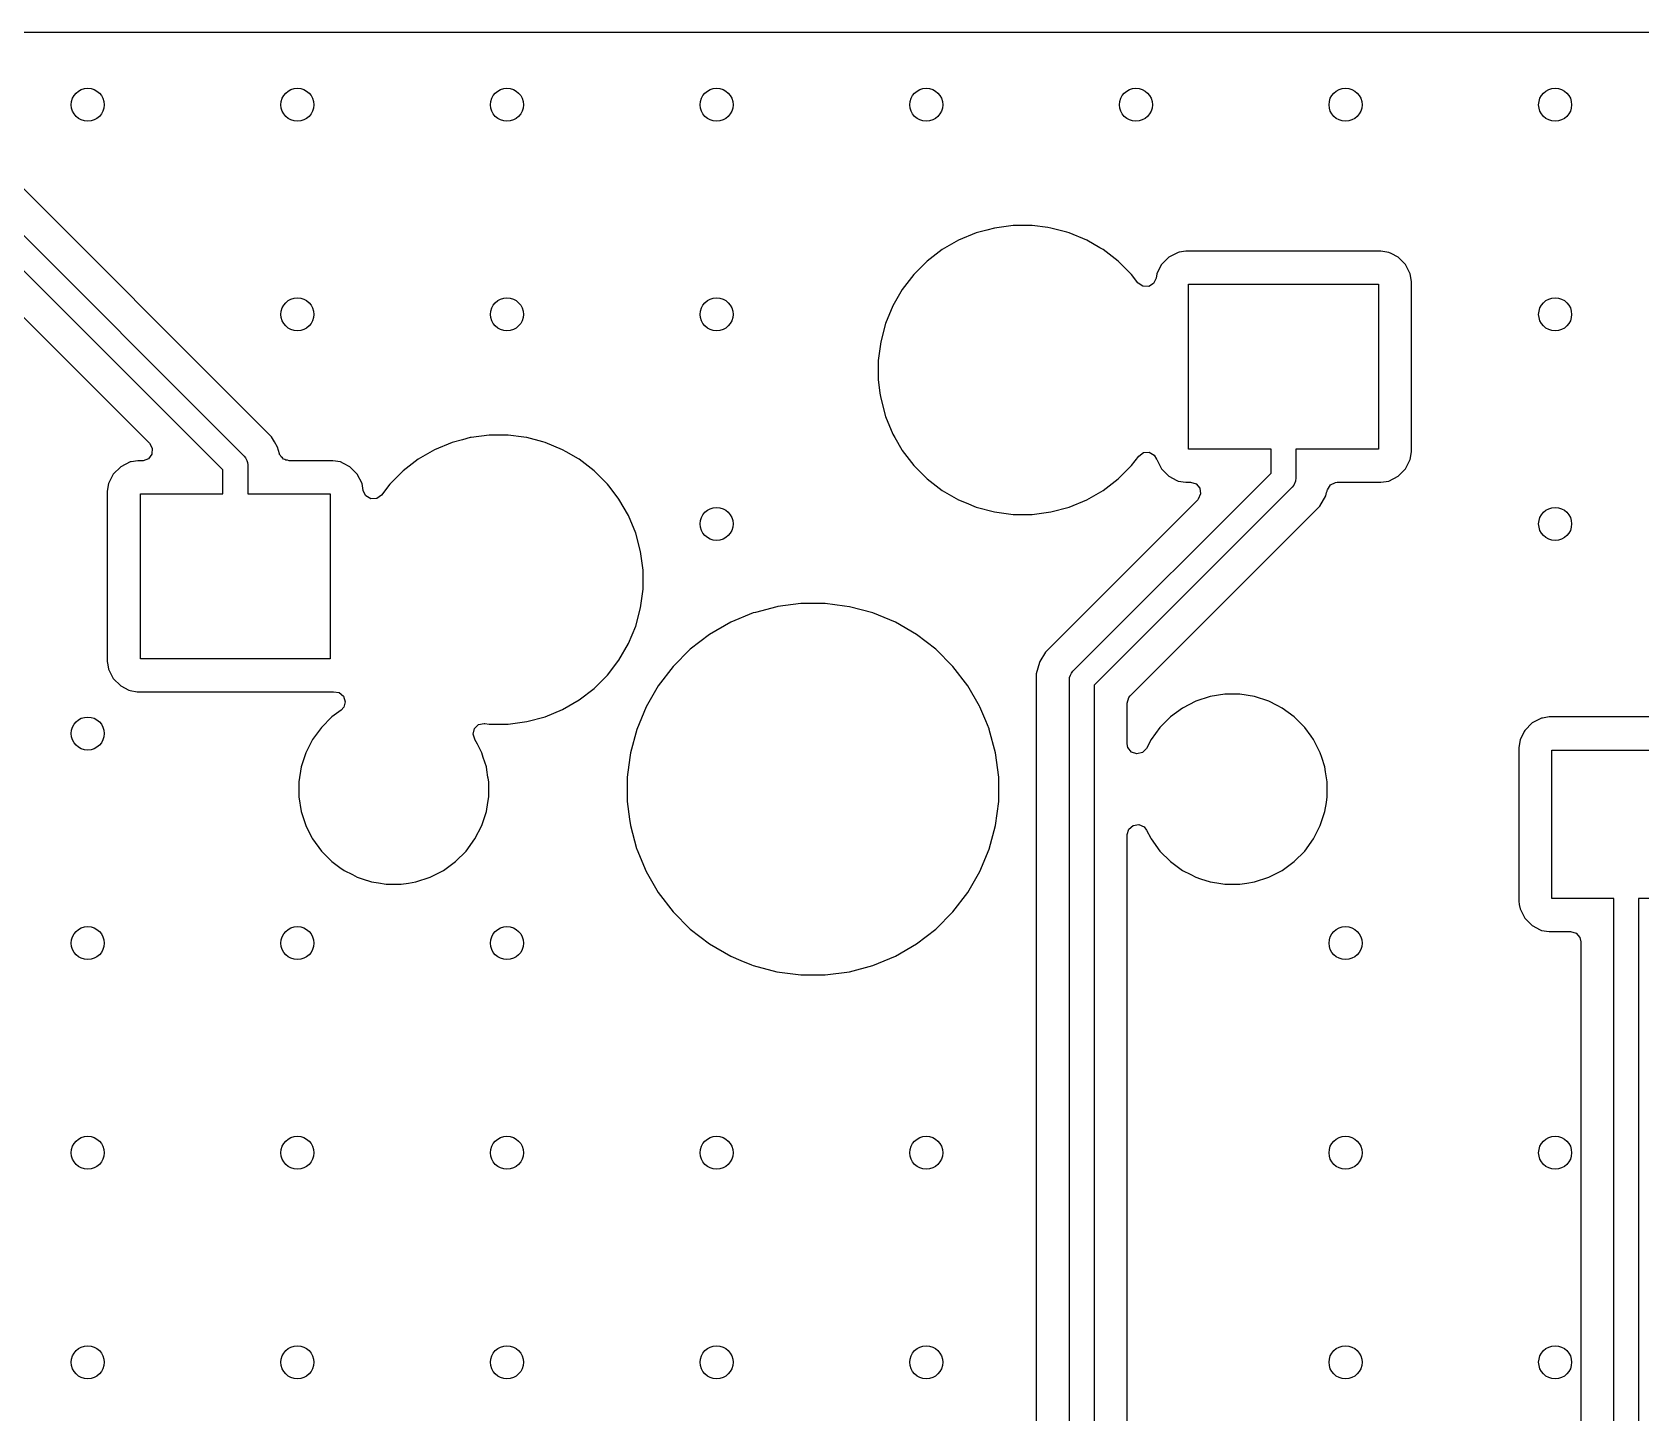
# Model space of a CAD drawing. Extents: x 2.6 to 14.2, y -9.4 to -3.8.
# Drawn here: x 3.357 to 4.124, y -4.455 to -3.796 of the extents above; entities that cross this region are included whole.
import ezdxf

# ---------------------------------------------------------------- set-up
doc = ezdxf.new("R2010")
doc.units = 0
doc.header["$MEASUREMENT"] = 0
doc.layers.add('BLACK', color=7, linetype='CONTINUOUS')

msp = doc.modelspace()

# ---------------------------------------------------------------- linework, layer by layer
at = {"layer": 'BLACK', "linetype": 'CONTINUOUS'}
for p, q in [((2.71917, -3.79592), (5.17827, -3.79592)), ((3.47097, -3.989), (3.33797, -3.85601)), ((3.32884, -3.86917), (3.4578, -3.99814)), ((3.44772, -4.00476), (3.32222, -3.87926)), ((3.81205, -3.89035), (3.80702, -3.8917)), ((3.81574, -3.88936), (3.81205, -3.89035)), ((3.81696, -3.8892), (3.81574, -3.88936)), ((3.8247, -3.88819), (3.81696, -3.8892)), ((3.83373, -3.88819), (3.8247, -3.88819)), ((3.8247, -3.88819), (3.8247, -3.88819)), ((3.84119, -3.88917), (3.83373, -3.88819)), ((3.83373, -3.88819), (3.83373, -3.88819)), ((3.84269, -3.88936), (3.84119, -3.88917)), ((3.85029, -3.8914), (3.84269, -3.88936)), ((3.31712, -3.89645), (3.41272, -3.99206)), ((3.79867, -3.89516), (3.79085, -3.89968)), ((3.80702, -3.8917), (3.79867, -3.89516)), ((3.79867, -3.89516), (3.79867, -3.89516)), ((3.85142, -3.8917), (3.85029, -3.8914)), ((3.85976, -3.89516), (3.85142, -3.8917)), ((3.86609, -3.89881), (3.85976, -3.89516)), ((3.85976, -3.89516), (3.85976, -3.89516)), ((3.78368, -3.90518), (3.77729, -3.91156)), ((3.79085, -3.89968), (3.78368, -3.90518)), ((3.86759, -3.89968), (3.86609, -3.89881)), ((3.87475, -3.90518), (3.86759, -3.89968)), ((3.88114, -3.91156), (3.87475, -3.90518)), ((3.87475, -3.90518), (3.87475, -3.90518)), ((3.89897, -3.90324), (3.89544, -3.90677)), ((3.90342, -3.90097), (3.89897, -3.90324)), ((3.89897, -3.90324), (3.89897, -3.90324)), ((3.89897, -3.90324), (3.89897, -3.90324)), ((3.90392, -3.90089), (3.90342, -3.90097)), ((3.90711, -3.90039), (3.90392, -3.90089)), ((4.00014, -3.90039), (3.90711, -3.90039)), ((4.00383, -3.90097), (4.00014, -3.90039)), ((4.00498, -3.90156), (4.00383, -3.90097)), ((4.00829, -3.90324), (4.00498, -3.90156)), ((4.01182, -3.90677), (4.00829, -3.90324)), ((4.00829, -3.90324), (4.00829, -3.90324)), ((4.00829, -3.90324), (4.00829, -3.90324)), ((3.77729, -3.91156), (3.77179, -3.91873)), ((3.88415, -3.91548), (3.88114, -3.91156)), ((3.88114, -3.91156), (3.88114, -3.91156)), ((3.89284, -3.91327), (3.89166, -3.91576)), ((3.89317, -3.91122), (3.89284, -3.91327)), ((3.89486, -3.90791), (3.89317, -3.91122)), ((3.89317, -3.91122), (3.89317, -3.91122)), ((3.89544, -3.90677), (3.89486, -3.90791)), ((3.89544, -3.90677), (3.89544, -3.90677)), ((3.89544, -3.90677), (3.89544, -3.90677)), ((4.01408, -3.91122), (4.01182, -3.90677)), ((4.01182, -3.90677), (4.01182, -3.90677)), ((4.01182, -3.90677), (4.01182, -3.90677)), ((4.01467, -3.91492), (4.01408, -3.91122)), ((3.77179, -3.91873), (3.76727, -3.92656)), ((3.88429, -3.91565), (3.88415, -3.91548)), ((3.88658, -3.91717), (3.88429, -3.91565)), ((3.88933, -3.91721), (3.88658, -3.91717)), ((3.89166, -3.91576), (3.88933, -3.91721)), ((3.90835, -3.9949), (3.90835, -3.91616)), ((3.90835, -3.91616), (3.9989, -3.91616)), ((3.9989, -3.91616), (3.9989, -3.9949)), ((4.01467, -3.95667), (4.01467, -3.91492)), ((4.01467, -3.91492), (4.01467, -3.91492)), ((3.76727, -3.92656), (3.76382, -3.9349)), ((3.76727, -3.92656), (3.76727, -3.92656)), ((3.76382, -3.9349), (3.76148, -3.94363)), ((3.76148, -3.94363), (3.7603, -3.95258)), ((3.76148, -3.94363), (3.76148, -3.94363)), ((3.7603, -3.95258), (3.7603, -3.96162)), ((4.01467, -3.95681), (4.01467, -3.95667)), ((4.01467, -3.99614), (4.01467, -3.95681)), ((3.7603, -3.96162), (3.76116, -3.96818)), ((3.76116, -3.96818), (3.76148, -3.97058)), ((3.76148, -3.97058), (3.76148, -3.97058)), ((3.76148, -3.97058), (3.76382, -3.9793)), ((3.76382, -3.9793), (3.76727, -3.98765)), ((3.47235, -3.9914), (3.47097, -3.989)), ((3.56574, -3.98936), (3.56205, -3.99035)), ((3.56617, -3.98931), (3.56574, -3.98936)), ((3.5747, -3.98819), (3.56617, -3.98931)), ((3.58373, -3.98819), (3.5747, -3.98819)), ((3.5747, -3.98819), (3.5747, -3.98819)), ((3.59119, -3.98917), (3.58373, -3.98819)), ((3.58373, -3.98819), (3.58373, -3.98819)), ((3.59269, -3.98936), (3.59119, -3.98917)), ((3.60029, -3.9914), (3.59269, -3.98936)), ((3.76727, -3.98765), (3.76727, -3.98765)), ((3.76727, -3.98765), (3.76826, -3.98936)), ((3.76826, -3.98936), (3.77162, -3.99517)), ((3.41384, -3.99721), (3.41219, -3.99942)), ((3.41272, -3.99206), (3.41404, -3.99447)), ((3.41404, -3.99447), (3.41384, -3.99721)), ((3.47382, -3.99395), (3.47235, -3.9914)), ((3.47466, -3.99708), (3.47382, -3.99395)), ((3.47479, -3.99738), (3.47466, -3.99708)), ((3.47485, -3.99754), (3.47479, -3.99738)), ((3.47513, -3.99785), (3.47485, -3.99754)), ((3.47549, -3.99857), (3.47513, -3.99785)), ((3.54867, -3.99516), (3.54085, -3.99968)), ((3.55702, -3.9917), (3.54867, -3.99516)), ((3.54867, -3.99516), (3.54867, -3.99516)), ((3.56205, -3.99035), (3.55702, -3.9917)), ((3.60142, -3.9917), (3.60029, -3.9914)), ((3.60976, -3.99516), (3.60142, -3.9917)), ((3.61146, -3.99614), (3.60976, -3.99516)), ((3.60976, -3.99516), (3.60976, -3.99516)), ((3.61731, -3.99952), (3.61146, -3.99614)), ((3.77162, -3.99517), (3.77179, -3.99547)), ((3.77179, -3.99547), (3.77729, -4.00264)), ((3.88458, -3.99816), (3.8868, -3.99653)), ((3.8868, -3.99653), (3.88955, -3.99637)), ((3.88955, -3.99637), (3.89195, -3.99772)), ((3.89195, -3.99772), (3.8931, -3.99962)), ((3.94772, -3.9949), (3.90835, -3.9949)), ((3.94772, -4.0063), (3.94772, -3.9949)), ((3.9989, -3.9949), (3.95953, -3.9949)), ((3.95953, -3.9949), (3.95953, -4.00874)), ((4.01408, -3.99983), (4.01467, -3.99614)), ((3.39897, -4.00324), (3.39544, -4.00677)), ((3.40342, -4.00097), (3.39897, -4.00324)), ((3.39897, -4.00324), (3.39897, -4.00324)), ((3.39897, -4.00324), (3.39897, -4.00324)), ((3.404, -4.00088), (3.40342, -4.00097)), ((3.40711, -4.00039), (3.404, -4.00088)), ((3.40927, -4.00039), (3.40711, -4.00039)), ((3.40962, -4.00038), (3.40927, -4.00039)), ((3.41219, -3.99942), (3.40962, -4.00038)), ((3.44772, -4.01616), (3.44772, -4.00476)), ((3.4578, -3.99814), (3.45854, -3.99903)), ((3.45854, -3.99903), (3.45905, -4.00028)), ((3.45905, -4.00028), (3.45942, -4.00116)), ((3.45942, -4.00116), (3.45953, -4.00231)), ((3.45953, -4.00231), (3.45953, -4.01616)), ((3.47614, -3.99902), (3.47549, -3.99857)), ((3.47666, -3.99961), (3.47614, -3.99902)), ((3.47725, -3.99979), (3.47666, -3.99961)), ((3.47775, -4.00014), (3.47725, -3.99979)), ((3.47854, -4.00017), (3.47775, -4.00014)), ((3.47929, -4.00039), (3.47854, -4.00017)), ((3.50014, -4.00039), (3.47929, -4.00039)), ((3.50383, -4.00097), (3.50014, -4.00039)), ((3.50014, -4.00039), (3.50014, -4.00039)), ((3.50526, -4.0017), (3.50383, -4.00097)), ((3.50829, -4.00324), (3.50526, -4.0017)), ((3.51182, -4.00677), (3.50829, -4.00324)), ((3.50829, -4.00324), (3.50829, -4.00324)), ((3.50829, -4.00324), (3.50829, -4.00324)), ((3.53368, -4.00518), (3.52729, -4.01156)), ((3.54085, -3.99968), (3.53368, -4.00518)), ((3.61759, -3.99968), (3.61731, -3.99952)), ((3.62475, -4.00518), (3.61759, -3.99968)), ((3.63114, -4.01156), (3.62475, -4.00518)), ((3.62475, -4.00518), (3.62475, -4.00518)), ((3.77729, -4.00264), (3.77729, -4.00264)), ((3.77729, -4.00264), (3.78368, -4.00903)), ((3.87475, -4.00903), (3.88114, -4.00264)), ((3.88114, -4.00264), (3.88458, -3.99816)), ((3.88114, -4.00264), (3.88114, -4.00264)), ((3.8931, -3.99962), (3.89317, -3.99983)), ((3.89317, -3.99983), (3.89317, -3.99983)), ((3.89317, -3.99983), (3.89317, -3.99983)), ((3.89317, -3.99983), (3.89544, -4.00428)), ((3.89544, -4.00428), (3.89544, -4.00428)), ((3.89544, -4.00428), (3.89544, -4.00428)), ((3.89544, -4.00428), (3.89897, -4.00781)), ((4.00829, -4.00781), (4.01182, -4.00428)), ((4.01182, -4.00428), (4.01408, -3.99983)), ((4.01408, -3.99983), (4.01408, -3.99983)), ((4.01408, -3.99983), (4.01408, -3.99983)), ((3.39317, -4.01122), (3.39258, -4.01492)), ((3.39506, -4.00751), (3.39317, -4.01122)), ((3.39544, -4.00677), (3.39506, -4.00751)), ((3.39544, -4.00677), (3.39544, -4.00677)), ((3.39544, -4.00677), (3.39544, -4.00677)), ((3.51408, -4.01122), (3.51182, -4.00677)), ((3.51182, -4.00677), (3.51182, -4.00677)), ((3.51182, -4.00677), (3.51182, -4.00677)), ((3.51461, -4.01455), (3.51408, -4.01122)), ((3.52729, -4.01156), (3.52331, -4.01676)), ((3.52729, -4.01156), (3.52729, -4.01156)), ((3.63241, -4.01322), (3.63114, -4.01156)), ((3.63114, -4.01156), (3.63114, -4.01156)), ((3.63114, -4.01156), (3.63114, -4.01156)), ((3.63664, -4.01873), (3.63241, -4.01322)), ((3.78368, -4.00903), (3.78368, -4.00903)), ((3.78368, -4.00903), (3.79085, -4.01453)), ((3.85322, -4.1008), (3.94772, -4.0063)), ((3.9578, -4.01292), (3.8633, -4.10742)), ((3.86759, -4.01453), (3.87475, -4.00903)), ((3.87475, -4.00903), (3.87475, -4.00903)), ((3.87475, -4.00903), (3.87475, -4.00903)), ((3.89897, -4.00781), (3.89897, -4.00781)), ((3.89897, -4.00781), (3.89897, -4.00781)), ((3.89897, -4.00781), (3.90282, -4.00978)), ((3.90282, -4.00978), (3.90342, -4.01008)), ((3.90342, -4.01008), (3.90711, -4.01067)), ((3.90711, -4.01067), (3.90711, -4.01067)), ((3.90711, -4.01067), (3.90927, -4.01067)), ((3.90927, -4.01067), (3.91191, -4.01144)), ((3.91191, -4.01144), (3.91371, -4.01352)), ((3.95854, -4.01203), (3.9578, -4.01292)), ((3.95934, -4.01008), (3.95854, -4.01203)), ((3.95942, -4.0099), (3.95934, -4.01008)), ((3.95953, -4.00874), (3.95942, -4.0099)), ((3.97458, -4.01428), (3.97601, -4.01193)), ((3.97601, -4.01193), (3.97849, -4.01073)), ((3.97849, -4.01073), (3.97929, -4.01067)), ((3.97929, -4.01067), (4.00014, -4.01067)), ((4.00014, -4.01067), (4.00383, -4.01008)), ((4.00014, -4.01067), (4.00014, -4.01067)), ((4.00383, -4.01008), (4.00829, -4.00781)), ((3.39258, -4.01492), (3.39258, -4.09614)), ((3.40835, -4.0949), (3.40835, -4.01616)), ((3.40835, -4.01616), (3.44772, -4.01616)), ((3.45953, -4.01616), (3.4989, -4.01616)), ((3.4989, -4.01616), (3.4989, -4.0949)), ((3.51465, -4.01477), (3.51461, -4.01455)), ((3.51594, -4.0172), (3.51465, -4.01477)), ((3.51834, -4.01854), (3.51594, -4.0172)), ((3.52108, -4.01838), (3.51834, -4.01854)), ((3.52331, -4.01676), (3.52108, -4.01838)), ((3.64116, -4.02656), (3.63664, -4.01873)), ((3.63664, -4.01873), (3.63664, -4.01873)), ((3.63664, -4.01873), (3.63664, -4.01873)), ((3.79085, -4.01453), (3.79085, -4.01453)), ((3.79085, -4.01453), (3.79085, -4.01453)), ((3.79085, -4.01453), (3.79867, -4.01905)), ((3.79867, -4.01905), (3.79867, -4.01905)), ((3.79867, -4.01905), (3.79867, -4.01905)), ((3.79867, -4.01905), (3.80227, -4.02054)), ((3.80227, -4.02054), (3.80702, -4.0225)), ((3.91272, -4.019), (3.84005, -4.09167)), ((3.85142, -4.0225), (3.85976, -4.01905)), ((3.85976, -4.01905), (3.86759, -4.01453)), ((3.91296, -4.01874), (3.91272, -4.019)), ((3.9141, -4.01624), (3.91296, -4.01874)), ((3.91371, -4.01352), (3.9141, -4.01624)), ((3.97097, -4.02205), (3.97382, -4.01711)), ((3.97382, -4.01711), (3.97422, -4.01562)), ((3.97422, -4.01562), (3.97441, -4.01492)), ((3.97441, -4.01492), (3.97451, -4.01453)), ((3.97451, -4.01453), (3.97458, -4.01428)), ((3.64462, -4.0349), (3.64116, -4.02656)), ((3.80702, -4.0225), (3.81574, -4.02484)), ((3.81574, -4.02484), (3.8247, -4.02602)), ((3.8247, -4.02602), (3.8247, -4.02602)), ((3.8247, -4.02602), (3.83373, -4.02602)), ((3.83373, -4.02602), (3.84269, -4.02484)), ((3.83373, -4.02602), (3.83373, -4.02602)), ((3.84269, -4.02484), (3.85142, -4.0225)), ((3.95842, -4.0346), (3.97097, -4.02205)), ((3.64695, -4.04363), (3.64462, -4.0349)), ((3.94774, -4.04528), (3.95842, -4.0346)), ((3.64813, -4.05259), (3.64695, -4.04363)), ((3.8805, -4.11252), (3.94774, -4.04528)), ((3.64813, -4.06162), (3.64813, -4.05259)), ((3.64695, -4.07058), (3.64813, -4.06162)), ((3.64462, -4.0793), (3.64695, -4.07058)), ((3.70067, -4.07302), (3.68994, -4.07747)), ((3.70068, -4.07302), (3.70067, -4.07302)), ((3.70181, -4.07272), (3.70068, -4.07302)), ((3.71189, -4.07002), (3.70181, -4.07272)), ((3.71245, -4.06994), (3.71189, -4.07002)), ((3.72341, -4.0685), (3.71245, -4.06994)), ((3.73502, -4.0685), (3.72341, -4.0685)), ((3.72341, -4.0685), (3.72341, -4.0685)), ((3.74424, -4.06971), (3.73502, -4.0685)), ((3.73502, -4.0685), (3.73502, -4.0685)), ((3.74654, -4.07002), (3.74424, -4.06971)), ((3.75776, -4.07302), (3.74654, -4.07002)), ((3.76849, -4.07747), (3.75776, -4.07302)), ((3.75776, -4.07302), (3.75776, -4.07302)), ((3.75776, -4.07302), (3.75776, -4.07302)), ((3.64116, -4.08765), (3.64462, -4.0793)), ((3.68994, -4.07747), (3.67989, -4.08327)), ((3.68994, -4.07747), (3.68994, -4.07747)), ((3.77855, -4.08327), (3.76849, -4.07747)), ((3.76849, -4.07747), (3.76849, -4.07747)), ((3.63664, -4.09547), (3.64116, -4.08765)), ((3.67989, -4.08327), (3.67067, -4.09034)), ((3.78776, -4.09034), (3.77855, -4.08327)), ((3.39258, -4.09614), (3.39283, -4.09769)), ((3.39283, -4.09769), (3.39317, -4.09983)), ((3.4989, -4.0949), (3.40835, -4.0949)), ((3.63114, -4.10264), (3.63664, -4.09547)), ((3.67067, -4.09034), (3.66246, -4.09856)), ((3.67067, -4.09034), (3.67067, -4.09034)), ((3.79597, -4.09856), (3.78776, -4.09034)), ((3.78776, -4.09034), (3.78776, -4.09034)), ((3.8372, -4.09661), (3.83572, -4.10212)), ((3.83747, -4.09614), (3.8372, -4.09661)), ((3.8372, -4.09661), (3.8372, -4.09661)), ((3.84005, -4.09167), (3.83747, -4.09614)), ((3.83747, -4.09614), (3.83747, -4.09614)), ((3.84005, -4.09167), (3.84005, -4.09167)), ((3.39317, -4.09983), (3.39544, -4.10428)), ((3.39544, -4.10428), (3.39544, -4.10428)), ((3.39544, -4.10428), (3.39544, -4.10428)), ((3.39544, -4.10428), (3.39897, -4.10781)), ((3.62475, -4.10903), (3.63114, -4.10264)), ((3.63114, -4.10264), (3.63114, -4.10264)), ((3.63114, -4.10264), (3.63114, -4.10264)), ((3.66246, -4.09856), (3.65539, -4.10777)), ((3.66246, -4.09856), (3.66246, -4.09856)), ((3.80304, -4.10777), (3.79597, -4.09856)), ((3.79597, -4.09856), (3.79597, -4.09856)), ((3.83572, -4.10212), (3.83572, -4.10212)), ((3.83572, -4.10212), (3.83572, -4.55221)), ((3.85149, -4.10498), (3.8516, -4.10382)), ((3.85149, -4.56076), (3.85149, -4.10498)), ((3.8516, -4.10382), (3.85209, -4.10264)), ((3.85209, -4.10264), (3.85248, -4.1017)), ((3.85248, -4.1017), (3.85322, -4.1008)), ((3.39897, -4.10781), (3.39897, -4.10781)), ((3.39897, -4.10781), (3.39897, -4.10781)), ((3.39897, -4.10781), (3.40282, -4.10978)), ((3.40282, -4.10978), (3.40342, -4.11008)), ((3.40342, -4.11008), (3.40677, -4.11061)), ((3.40677, -4.11061), (3.40711, -4.11067)), ((3.40711, -4.11067), (3.40711, -4.11067)), ((3.40711, -4.11067), (3.40711, -4.11067)), ((3.40711, -4.11067), (3.50014, -4.11067)), ((3.50014, -4.11067), (3.50043, -4.11062)), ((3.50014, -4.11067), (3.50014, -4.11067)), ((3.50043, -4.11062), (3.50315, -4.11097)), ((3.50315, -4.11097), (3.50526, -4.11274)), ((3.50526, -4.11274), (3.50607, -4.11537)), ((3.61759, -4.11453), (3.62475, -4.10903)), ((3.62475, -4.10903), (3.62475, -4.10903)), ((3.62475, -4.10903), (3.62475, -4.10903)), ((3.65539, -4.10777), (3.64958, -4.11783)), ((3.80868, -4.11753), (3.80304, -4.10777)), ((3.8633, -4.10742), (3.8633, -4.5632)), ((3.87984, -4.11334), (3.8805, -4.11252)), ((3.91861, -4.11292), (3.91183, -4.11513)), ((3.92565, -4.11181), (3.91861, -4.11292)), ((3.93278, -4.11181), (3.92565, -4.11181)), ((3.92565, -4.11181), (3.92565, -4.11181)), ((3.93982, -4.11292), (3.93278, -4.11181)), ((3.93278, -4.11181), (3.93278, -4.11181)), ((3.9466, -4.11513), (3.93982, -4.11292)), ((3.50406, -4.11939), (3.49971, -4.12255)), ((3.50533, -4.11802), (3.50406, -4.11939)), ((3.50607, -4.11537), (3.50533, -4.11802)), ((3.60142, -4.1225), (3.60976, -4.11905)), ((3.60976, -4.11905), (3.61759, -4.11453)), ((3.64958, -4.11783), (3.64514, -4.12856)), ((3.64958, -4.11783), (3.64958, -4.11783)), ((3.80885, -4.11783), (3.80868, -4.11753)), ((3.81163, -4.12454), (3.80885, -4.11783)), ((3.87907, -4.11598), (3.87984, -4.11334)), ((3.87907, -4.13542), (3.87907, -4.11598)), ((3.90548, -4.11836), (3.89971, -4.12255)), ((3.91183, -4.11513), (3.90548, -4.11836)), ((3.91183, -4.11513), (3.91183, -4.11513)), ((3.95069, -4.11721), (3.9466, -4.11513)), ((3.9466, -4.11513), (3.9466, -4.11513)), ((3.95296, -4.11836), (3.95069, -4.11721)), ((3.95872, -4.12255), (3.95296, -4.11836)), ((3.95296, -4.11836), (3.95296, -4.11836)), ((3.95296, -4.11836), (3.95296, -4.11836)), ((3.49467, -4.12759), (3.49048, -4.13336)), ((3.49971, -4.12255), (3.49467, -4.12759)), ((3.49467, -4.12759), (3.49467, -4.12759)), ((3.49971, -4.12255), (3.49971, -4.12255)), ((3.5671, -4.13086), (3.56772, -4.12818)), ((3.56772, -4.12818), (3.5697, -4.12627)), ((3.5697, -4.12627), (3.57239, -4.12572)), ((3.57239, -4.12572), (3.57261, -4.12574)), ((3.57261, -4.12574), (3.5747, -4.12602)), ((3.5747, -4.12602), (3.5747, -4.12602)), ((3.5747, -4.12602), (3.58373, -4.12602)), ((3.58373, -4.12602), (3.59269, -4.12484)), ((3.58373, -4.12602), (3.58373, -4.12602)), ((3.59269, -4.12484), (3.60142, -4.1225)), ((3.81317, -4.12826), (3.81163, -4.12454)), ((3.8133, -4.12856), (3.81317, -4.12826)), ((3.89467, -4.12759), (3.89048, -4.13336)), ((3.89971, -4.12255), (3.89467, -4.12759)), ((3.89467, -4.12759), (3.89467, -4.12759)), ((3.89971, -4.12255), (3.89971, -4.12255)), ((3.96377, -4.12759), (3.95872, -4.12255)), ((3.95872, -4.12255), (3.95872, -4.12255)), ((3.96685, -4.13185), (3.96377, -4.12759)), ((3.96377, -4.12759), (3.96377, -4.12759)), ((4.07227, -4.1255), (4.06874, -4.12903)), ((4.07672, -4.12323), (4.07227, -4.1255)), ((4.07227, -4.1255), (4.07227, -4.1255)), ((4.07227, -4.1255), (4.07227, -4.1255)), ((4.07723, -4.12315), (4.07672, -4.12323)), ((4.08042, -4.12265), (4.07723, -4.12315)), ((4.15376, -4.12265), (4.08042, -4.12265)), ((3.49048, -4.13336), (3.48724, -4.13971)), ((3.56792, -4.13316), (3.5671, -4.13086)), ((3.56786, -4.1332), (3.56792, -4.13316)), ((3.56796, -4.13336), (3.56786, -4.1332)), ((3.56913, -4.13566), (3.56796, -4.13336)), ((3.56796, -4.13336), (3.56796, -4.13336)), ((3.56796, -4.13336), (3.56796, -4.13336)), ((3.57119, -4.13971), (3.56913, -4.13566)), ((3.64514, -4.12856), (3.64213, -4.13978)), ((3.64514, -4.12856), (3.64514, -4.12856)), ((3.8163, -4.13978), (3.8133, -4.12856)), ((3.87943, -4.13726), (3.87907, -4.13542)), ((3.89048, -4.13336), (3.8883, -4.13764)), ((3.96796, -4.13336), (3.96685, -4.13185)), ((3.9699, -4.13718), (3.96796, -4.13336)), ((4.06647, -4.13348), (4.06589, -4.13718)), ((4.06845, -4.1296), (4.06647, -4.13348)), ((4.06874, -4.12903), (4.06845, -4.1296)), ((4.06874, -4.12903), (4.06874, -4.12903)), ((4.06874, -4.12903), (4.06874, -4.12903)), ((3.48724, -4.13972), (3.48504, -4.1465)), ((3.48724, -4.13971), (3.48724, -4.13972)), ((3.57119, -4.13972), (3.57119, -4.13971)), ((3.57192, -4.14196), (3.57119, -4.13972)), ((3.5734, -4.1465), (3.57192, -4.14196)), ((3.64185, -4.1419), (3.64061, -4.15129)), ((3.64213, -4.13978), (3.64185, -4.1419)), ((3.81782, -4.1513), (3.8163, -4.13978)), ((3.88114, -4.13941), (3.87943, -4.13726)), ((3.88374, -4.1403), (3.88114, -4.13941)), ((3.88641, -4.13964), (3.88374, -4.1403)), ((3.8883, -4.13764), (3.88641, -4.13964)), ((3.97119, -4.13971), (3.9699, -4.13718)), ((3.97119, -4.13972), (3.97119, -4.13971)), ((3.97192, -4.14196), (3.97119, -4.13972)), ((3.9734, -4.1465), (3.97192, -4.14196)), ((4.06589, -4.13718), (4.06589, -4.21052)), ((4.08166, -4.20928), (4.08166, -4.13842)), ((4.08166, -4.13842), (4.15252, -4.13842)), ((3.48504, -4.1465), (3.48392, -4.15354)), ((3.57361, -4.14786), (3.5734, -4.1465)), ((3.57416, -4.15129), (3.57361, -4.14786)), ((3.57425, -4.1519), (3.57416, -4.15129)), ((3.64061, -4.15129), (3.64061, -4.16291)), ((3.81782, -4.16291), (3.81782, -4.1513)), ((3.97375, -4.14875), (3.9734, -4.1465)), ((3.97451, -4.15354), (3.97375, -4.14875)), ((3.48392, -4.15354), (3.48392, -4.16067)), ((3.57451, -4.15354), (3.57425, -4.1519)), ((3.57451, -4.16067), (3.57451, -4.15354)), ((3.97451, -4.16067), (3.97451, -4.15354)), ((3.48392, -4.16067), (3.48504, -4.16771)), ((3.5734, -4.16771), (3.57408, -4.16339)), ((3.57408, -4.16339), (3.57451, -4.16067)), ((3.64061, -4.16291), (3.64173, -4.17136)), ((3.8163, -4.17442), (3.81782, -4.16291)), ((3.9734, -4.16771), (3.97408, -4.16339)), ((3.97408, -4.16339), (3.97451, -4.16067)), ((3.48504, -4.16771), (3.48724, -4.17449)), ((3.57119, -4.17449), (3.5734, -4.16771)), ((3.64173, -4.17136), (3.64213, -4.17442)), ((3.64213, -4.17442), (3.64506, -4.18534)), ((3.8133, -4.18564), (3.8163, -4.17442)), ((3.87984, -4.17614), (3.88192, -4.17434)), ((3.88192, -4.17434), (3.88464, -4.17395)), ((3.88464, -4.17395), (3.88715, -4.17509)), ((3.97119, -4.17449), (3.9734, -4.16771)), ((3.48724, -4.17449), (3.48724, -4.17449)), ((3.48724, -4.17449), (3.48921, -4.17836)), ((3.48921, -4.17836), (3.49032, -4.18054)), ((3.49032, -4.18054), (3.49048, -4.18084)), ((3.49048, -4.18084), (3.49467, -4.18661)), ((3.56377, -4.18661), (3.56796, -4.18084)), ((3.56796, -4.18084), (3.57119, -4.17449)), ((3.87907, -4.17878), (3.87984, -4.17614)), ((3.87907, -4.56606), (3.87907, -4.17878)), ((3.88715, -4.17509), (3.8883, -4.17657)), ((3.8883, -4.17657), (3.89032, -4.18054)), ((3.89032, -4.18054), (3.89048, -4.18084)), ((3.89048, -4.18084), (3.89467, -4.18661)), ((3.96377, -4.18661), (3.96796, -4.18084)), ((3.96796, -4.18084), (3.97119, -4.17449)), ((3.49467, -4.18661), (3.49467, -4.18661)), ((3.49467, -4.18661), (3.49971, -4.19165)), ((3.55872, -4.19165), (3.56377, -4.18661)), ((3.64506, -4.18534), (3.64514, -4.18564)), ((3.64514, -4.18564), (3.64514, -4.18564)), ((3.64514, -4.18564), (3.64958, -4.19637)), ((3.80885, -4.19637), (3.8133, -4.18564)), ((3.89467, -4.18661), (3.89467, -4.18661)), ((3.89467, -4.18661), (3.89971, -4.19165)), ((3.95872, -4.19165), (3.96377, -4.18661)), ((3.49971, -4.19165), (3.49971, -4.19165)), ((3.49971, -4.19165), (3.50354, -4.19444)), ((3.50354, -4.19444), (3.50548, -4.19584)), ((3.50548, -4.19584), (3.50946, -4.19787)), ((3.5466, -4.19908), (3.55296, -4.19584)), ((3.55296, -4.19584), (3.55872, -4.19165)), ((3.64958, -4.19637), (3.64958, -4.19637)), ((3.64958, -4.19637), (3.65539, -4.20643)), ((3.80304, -4.20643), (3.80885, -4.19637)), ((3.89971, -4.19165), (3.89971, -4.19165)), ((3.89971, -4.19165), (3.90354, -4.19444)), ((3.90354, -4.19444), (3.90548, -4.19584)), ((3.90548, -4.19584), (3.90946, -4.19787)), ((3.9466, -4.19908), (3.95296, -4.19584)), ((3.95296, -4.19584), (3.95872, -4.19165)), ((3.50946, -4.19787), (3.51183, -4.19908)), ((3.51183, -4.19908), (3.51183, -4.19908)), ((3.51183, -4.19908), (3.51411, -4.19982)), ((3.51411, -4.19982), (3.51861, -4.20128)), ((3.51861, -4.20128), (3.52187, -4.2018)), ((3.52187, -4.2018), (3.52565, -4.2024)), ((3.52565, -4.2024), (3.52565, -4.2024)), ((3.52565, -4.2024), (3.53278, -4.2024)), ((3.53278, -4.2024), (3.5362, -4.20186)), ((3.5362, -4.20186), (3.53982, -4.20128)), ((3.53982, -4.20128), (3.5466, -4.19908)), ((3.90946, -4.19787), (3.91183, -4.19908)), ((3.91183, -4.19908), (3.91183, -4.19908)), ((3.91183, -4.19908), (3.91411, -4.19982)), ((3.91411, -4.19982), (3.91861, -4.20128)), ((3.91861, -4.20128), (3.92187, -4.2018)), ((3.92187, -4.2018), (3.92565, -4.2024)), ((3.92565, -4.2024), (3.92565, -4.2024)), ((3.92565, -4.2024), (3.93278, -4.2024)), ((3.93278, -4.2024), (3.9362, -4.20186)), ((3.9362, -4.20186), (3.93982, -4.20128)), ((3.93982, -4.20128), (3.9466, -4.19908)), ((3.65539, -4.20643), (3.66246, -4.21565)), ((3.79597, -4.21565), (3.80304, -4.20643)), ((4.06589, -4.21052), (4.06613, -4.21205)), ((4.06613, -4.21205), (4.06647, -4.21422)), ((4.11119, -4.20928), (4.08166, -4.20928)), ((4.11119, -4.55678), (4.11119, -4.20928)), ((4.15252, -4.20928), (4.123, -4.20928)), ((4.123, -4.20928), (4.123, -4.55922)), ((3.66246, -4.21565), (3.66246, -4.21565)), ((3.66246, -4.21565), (3.67067, -4.22386)), ((3.78776, -4.22386), (3.79597, -4.21565)), ((4.06647, -4.21422), (4.06874, -4.21867)), ((4.06874, -4.21867), (4.06874, -4.21867)), ((4.06874, -4.21867), (4.06874, -4.21867)), ((4.06874, -4.21867), (4.07227, -4.2222)), ((3.67067, -4.22386), (3.67067, -4.22386)), ((3.67067, -4.22386), (3.67989, -4.23093)), ((3.77855, -4.23093), (3.78776, -4.22386)), ((4.07227, -4.2222), (4.07227, -4.2222)), ((4.07227, -4.2222), (4.07227, -4.2222)), ((4.07227, -4.2222), (4.07615, -4.22417)), ((4.07615, -4.22417), (4.07672, -4.22447)), ((4.07672, -4.22447), (4.08042, -4.22505)), ((4.08042, -4.22505), (4.08042, -4.22505)), ((4.08042, -4.22505), (4.09054, -4.22505)), ((4.09054, -4.22505), (4.09317, -4.22583)), ((4.09317, -4.22583), (4.09498, -4.2279)), ((4.09498, -4.2279), (4.09542, -4.22993)), ((3.67989, -4.23093), (3.68994, -4.23674)), ((3.76849, -4.23674), (3.77855, -4.23093)), ((4.09542, -4.22993), (4.09542, -4.51405)), ((3.68994, -4.23674), (3.68994, -4.23674)), ((3.68994, -4.23674), (3.68994, -4.23674)), ((3.68994, -4.23674), (3.6948, -4.23875)), ((3.6948, -4.23875), (3.69994, -4.24088)), ((3.69994, -4.24088), (3.70068, -4.24118)), ((3.70068, -4.24118), (3.71189, -4.24419)), ((3.74654, -4.24419), (3.75776, -4.24118)), ((3.75776, -4.24118), (3.76849, -4.23674)), ((3.71189, -4.24419), (3.72341, -4.2457)), ((3.72341, -4.2457), (3.72341, -4.2457)), ((3.72341, -4.2457), (3.73502, -4.2457)), ((3.73502, -4.2457), (3.74654, -4.24419)), ((3.73502, -4.2457), (3.73502, -4.2457))]:
    msp.add_line(p, q, dxfattribs=at)
at = {"layer": 'BLACK'}
for centre in [(3.38323, -3.83054), (3.48323, -3.83054), (3.58323, -3.83054), (3.68323, -3.83054), (3.78323, -3.83054), (3.88323, -3.83054), (3.98323, -3.83054), (4.08323, -3.83054), (3.48323, -3.93054), (3.58323, -3.93054), (3.68323, -3.93054), (4.08323, -3.93054), (3.68323, -4.03054), (4.08323, -4.03054), (3.38323, -4.13054), (3.38323, -4.23054), (3.48323, -4.23054), (3.58323, -4.23054), (3.98323, -4.23054), (3.38323, -4.33054), (3.48323, -4.33054), (3.58323, -4.33054), (3.68323, -4.33054), (3.78323, -4.33054), (3.98323, -4.33054), (4.08323, -4.33054), (3.38323, -4.43054), (3.48323, -4.43054), (3.58323, -4.43054), (3.68323, -4.43054), (3.78323, -4.43054), (3.98323, -4.43054), (4.08323, -4.43054)]:
    msp.add_circle(centre, 0.00787, dxfattribs=at)

doc.saveas('drawing.dxf')
